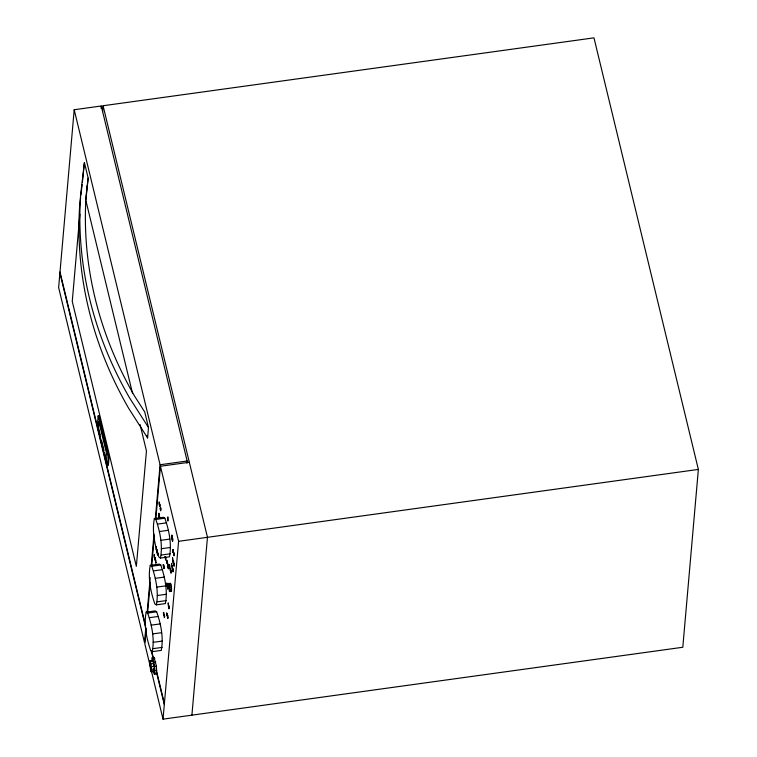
<?xml version="1.0" encoding="UTF-8"?>
<svg xmlns="http://www.w3.org/2000/svg" width="757" height="757" viewBox="0 0 757 757"><rect width="100%" height="100%" fill="white"/><g stroke="black" fill="none" stroke-linecap="round" stroke-linejoin="round"><path stroke-width="1.14" d="M152.242 651.654C154.721 638.908 151.854 625.206 147.643 613.047L146.167 612.139C143.688 624.885 146.555 638.586 150.766 650.746L152.242 651.654L161.269 650.405C163.739 637.659 160.881 623.957 156.671 611.807L155.185 610.899L146.167 612.139M156.339 604.852C158.809 592.106 155.951 578.405 151.741 566.255L150.255 565.347C147.785 578.083 150.643 591.785 154.854 603.944L156.339 604.852L165.367 603.603C167.836 590.857 164.969 577.156 160.758 565.006L159.282 564.097L150.255 565.347M160.437 558.051C162.906 545.305 160.049 531.603 155.838 519.453L154.352 518.545C151.883 531.282 154.74 544.993 158.951 557.143L160.437 558.051L169.454 556.802C171.934 544.056 169.066 530.354 164.856 518.204L163.38 517.296L154.352 518.545M157.229 551.389L156.813 551.721M149.526 661.457L150.719 670.929L151.258 671.819L153.964 671.45L154.163 666.292L153.122 661.4L152.583 660.511L149.526 661.457L152.583 660.511M151.589 661.419L152.223 657.672L154.031 657.426L156.425 666.207L156.661 673.153L156.131 674.033L154.324 674.279L152.923 670.787M151.258 671.819L151.457 666.662L149.877 660.88M154.324 674.279L154.854 673.408L154.617 666.453L152.223 657.672M186.951 463.237L187.14 461.004L101.268 105.989L74.195 109.737L58.639 287.575L144.511 642.589L145.789 628.036L59.907 273.012M79.882 214.24L72.256 301.409L136.345 566.359L146.451 450.917L140.064 424.535M85.957 199.488L88.153 178.075L84.406 162.566L82.399 182.323M101.059 108.346L101.268 105.989M102.555 111.629L103.075 105.743L593.971 37.85L698.361 469.425L682.805 647.263L163.029 719.15L151.476 671.383M100.189 434.859L97.483 423.665L98.164 415.905L99.072 415.782L109.084 457.19L108.402 464.949L107.503 465.082L104.523 452.771M98.874 417.996L99.072 415.782M107.503 465.082L108.185 457.313L98.164 415.905M80.621 197.52L79.665 205.705A497.851 410.294 5 0 0 128.681 408.326L147.587 437.915L148.495 427.516L144.748 412.007L134.566 396.072A492.315 405.733 5 0 1 86.09 195.703L88.153 178.075M147.113 612.886L150.198 577.61M151.23 565.858L154.002 534.111M155.336 518.829L160.077 464.751L74.195 109.737M146.243 628.49L144.88 644.093L150.378 666.841M147.681 612.034L150.255 582.644M151.693 566.179L154.371 535.615M155.81 519.16L160.437 466.255L189.316 462.253M159.481 505.723L159.159 501.9L159.557 504.465L159.074 504.039M156.406 548.428L156.264 550.008L156.235 546.658M159.699 518.242L159.434 517.163M157.115 552.941L156.718 549.241L157.087 550.14M172.18 536.827L171.773 535.114L172.009 538.804L171.517 536.429L171.725 538.199M170.363 569.472L170.098 568.393M170.439 570.163L170.391 570.731C169.663 566.898 170.77 568.28 170.571 570.352M163.029 719.15L178.595 541.312L160.437 466.255M191.909 715.157L207.465 537.309L103.075 105.743M84.406 162.566L80.573 195.306A497.851 410.294 5 0 0 129.589 397.927L148.495 427.516M80.895 195.183L82.125 184.661M165.196 556.811L165.035 557.455L164.789 556.868M171.83 535.729L172.028 537.404M165.386 556.736L165.688 560.152L165.546 556.783M168.461 583.448L168.48 587.829L169.653 591.548L171.46 591.293L171.442 586.912L170.637 583.581L168.461 583.448L169.634 587.167L169.653 591.548M170.06 583.912L170.268 583.202M153.501 658.297L154.031 657.426M97.483 423.665L98.391 423.542M108.185 457.313L109.084 457.19M160.077 464.751L187.14 461.004M155.838 519.453L164.856 518.204M157.626 524.09L166.644 522.841M159.367 531.546L168.395 530.297M160.721 540.337L169.748 539.088M178.595 541.312L698.361 469.425M161.411 548.721L170.439 547.472M161.317 555.042L170.334 553.793M151.741 566.255L160.758 565.006M153.529 570.892L162.556 569.643M155.27 578.348L164.297 577.099M168.83 583.827L170.637 583.581M169.265 585.189L171.063 584.934M156.623 587.139L165.651 585.89M169.634 587.167L171.442 586.912M169.861 589.23L171.669 588.984M169.871 590.838L171.669 590.583M169.284 591.17L171.46 591.293M157.324 595.522L166.341 594.273M157.219 601.843L166.237 600.594M147.643 613.047L156.671 611.807M149.432 617.693L158.459 616.444M151.182 625.15L160.2 623.9M152.535 633.94L161.553 632.691M153.226 642.324L162.253 641.075M153.122 648.645L162.149 647.396M153.037 659.025L154.844 658.779M150.416 661.769L153.122 661.4M153.917 662.243L155.724 661.987M150.993 663.889L153.699 663.511M151.457 666.662L154.163 666.292M154.617 666.453L156.425 666.207M151.684 669.358L154.39 668.98M154.967 670.541L156.765 670.295M151.608 671.241L154.314 670.872M154.854 673.408L156.661 673.153M171.782 538.095L171.962 537.508M167.685 564.372L167.751 565.791L167.77 564.836M86.714 186.26L87.244 188.474M147.047 435.701L147.587 437.915M85.967 200.879L132.579 393.564M159.935 517.116L159.339 516.747L159.188 517.277L158.894 513.18L159.216 516.993M159.311 517.022L159.67 518.507M107.863 462.716L108.402 464.949M101.552 440.46L103.983 450.529M60.002 271.971L145.599 625.84M151.618 650.698L153.491 658.476M156.708 671.781L164.401 703.546M151.286 650.765L153.179 658.581M156.661 673.001L164.307 704.587M167.751 564.675L167.515 562.763L167.789 566.264L167.78 564.419M167.467 517.987C168.12 526.976 168.518 513 167.467 517.987M163.228 564.618C164.089 573.692 164.95 564.561 163.228 564.618M163.408 565.318L163.881 567.882L163.408 565.318M172.577 567.362L171.981 567.476L172.53 569.737L172.227 565.649L172.577 567.362M168.565 606.064L168.499 606.537L168.196 602.856L168.565 606.064M173.391 551.181L173.135 550.131L173.391 551.181M155.308 559.177C154.702 563.653 154.551 552.97 155.308 559.177M157.863 554.067C157.286 558.496 157.106 547.86 157.863 554.067M163.521 613.548L163.682 614.533L163.521 613.548M164.638 616.548C164.032 621.014 163.881 610.331 164.638 616.548M169.284 607.682C168.679 612.148 168.527 601.465 169.284 607.682M155.866 562.602L155.81 563.227L155.601 559.735L155.866 562.602M167.751 588.501L167.609 589.135L167.486 585.625L167.751 588.501M167.893 617.863L167.742 618.497L167.619 614.987L167.893 617.863M160.285 508.278C160.872 515.631 161.099 504.626 160.285 508.278M168.026 566.34C168.546 573.598 168.896 562.669 168.026 566.34M170.685 570.787C171.167 577.988 171.593 567.125 170.685 570.787M172.189 538.88C172.672 546.09 173.098 535.227 172.189 538.88M172.719 569.359C173.239 576.616 173.59 565.687 172.719 569.359M173.069 561.107C173.646 568.46 173.883 557.455 173.069 561.107M173.552 553.272C174.129 560.577 174.365 549.752 173.552 553.272M173.713 563.766C174.309 571.147 174.507 560.057 173.713 563.766M173.438 552.78L173.079 549.62L173.438 552.78M172.984 551.191L173.277 552.761L172.984 551.191M160.399 508.657C160.55 513.038 161.014 506.121 160.399 508.657M165.376 558.004C165.556 562.375 165.982 555.458 165.376 558.004M163.37 612.896L163.796 615.299L163.796 612.318L163.37 612.896M168.13 566.719C168.281 571.015 168.773 564.315 168.13 566.719M170.789 571.166C170.968 575.547 171.404 568.583 170.789 571.166M172.303 539.258C172.454 543.592 172.946 536.779 172.303 539.258M172.823 569.737C172.984 574.071 173.448 567.248 172.823 569.737M173.173 561.486C173.334 565.829 173.807 558.997 173.173 561.486M173.656 553.66C173.817 557.994 174.28 551.172 173.656 553.66M173.817 564.154C173.959 568.46 174.479 561.732 173.817 564.154M155.147 558.865C154.788 561.883 154.825 555.581 155.147 558.865M157.711 553.755C157.342 556.774 157.39 550.462 157.711 553.755M169.123 607.369C168.764 610.379 168.802 604.077 169.123 607.369M98.912 421.781L98.287 428.945L105.848 460.218L106.482 453.046L98.912 421.781M154.362 555.193L154.343 557.767L154.314 554.427L154.362 555.193M159.774 504.134C159.623 507.247 160.484 508.136 159.774 504.134M166.89 560.379L167.042 563.435L166.89 560.379M166.89 583.742L166.871 586.325L166.843 582.975L166.89 583.742M169.549 564.826L169.7 567.882L169.549 564.826M166.682 613.094L167.117 616.132L167.325 613.7L166.682 613.094M167.117 613.804L167.042 614.599L167.117 613.804M171.584 563.397L171.725 566.454L171.584 563.397M172.577 557.814L172.728 560.861L172.577 557.814"/></g></svg>
